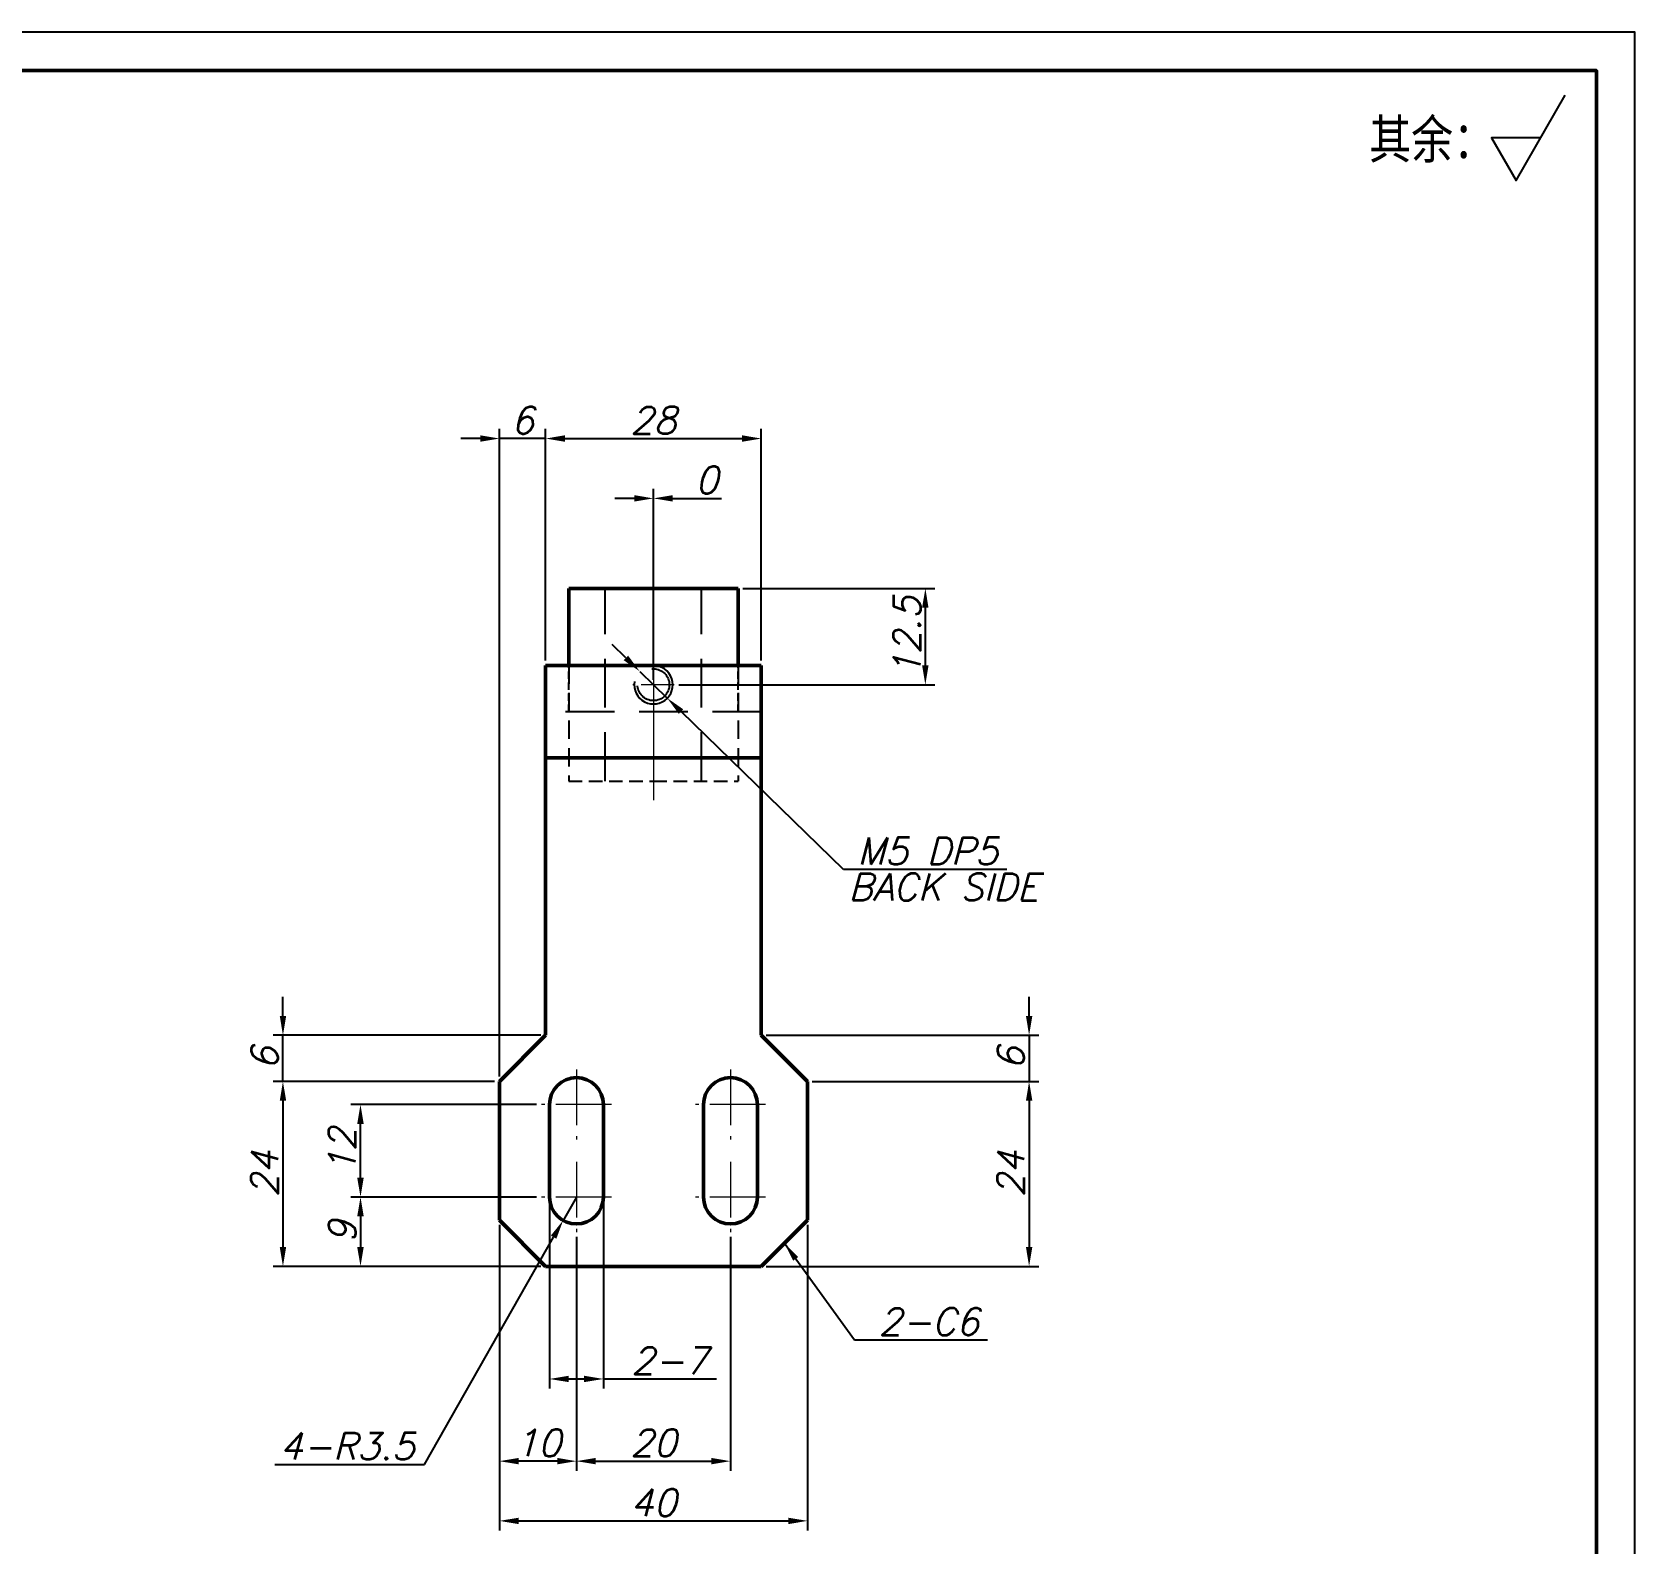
# Model space of a CAD drawing. Header units: inches. Extents: x 17901 to 26602, y 9673 to 14036.
# Drawn here: x 21648.9 to 21857, y 9774.8 to 9971 of the extents above; entities that cross this region are included whole.
import ezdxf

# ---------------------------------------------------------------- set-up
doc = ezdxf.new("R2010")
doc.units = ezdxf.units.IN
doc.header["$MEASUREMENT"] = 0
doc.linetypes.add('CENTER', pattern=[50.8, 31.75, -6.35, 6.35, -6.35])
doc.linetypes.add('DASHED2', pattern=[9.525, 6.35, -3.175])
doc.layers.add('Dim', color=3, linetype='Continuous')
for name, color, linetype, lineweight in [('中心线', 1, 'CENTER', 15), ('图框_内框线', 5, 'Continuous', 50), ('标注线', 3, 'Continuous', 25), ('粗实线', 7, 'Continuous', 50), ('细实线', 4, 'Continuous', 25), ('虚线', 2, 'DASHED2', 25)]:
    doc.layers.add(name, color=color, linetype=linetype, lineweight=lineweight)
doc.styles.add('DIM_FONT', font='romans.shx', dxfattribs={"oblique": 15})
doc.styles.add('仿宋体', font='FSGB2312.ttf', dxfattribs={"width": 0.8, "height": 3.5})
doc.dimstyles.new('幅面 1：1$0', dxfattribs={"dimtxt": 3.5, "dimasz": 2.5, "dimexe": 1.25, "dimexo": 0.625, "dimtad": 1, "dimdsep": 46, "dimtxsty": 'DIM_FONT', "dimcen": 2.5, "dimclrd": 256, "dimclre": 256, "dimclrt": 256, "dimadec": 0, "dimazin": 0, "dimtm": 1e-09, "dimtfac": 0.5, "dimtmove": 0, "dimatfit": 3, "dimfxl": 1, "dimlwd": -1, "dimarcsym": 0})
doc.dimstyles.new('幅面 1：1$3', dxfattribs={"dimtxt": 3.5, "dimasz": 2.5, "dimexe": 1.25, "dimexo": 0.625, "dimtad": 1, "dimtih": 1, "dimtoh": 1, "dimdsep": 46, "dimtxsty": 'DIM_FONT', "dimcen": 2.5, "dimclrd": 256, "dimclre": 256, "dimclrt": 256, "dimazin": 2, "dimtfac": 0.5, "dimtmove": 0, "dimatfit": 3, "dimfxl": 1, "dimlwd": -1, "dimlwe": -1, "dimarcsym": 0})
doc.dimstyles.new('幅面 1：1$4', dxfattribs={"dimtxt": 3.5, "dimasz": 2.5, "dimexe": 1.25, "dimexo": 0.625, "dimtad": 1, "dimtoh": 1, "dimdsep": 46, "dimtxsty": 'DIM_FONT', "dimcen": 2.5, "dimclrd": 256, "dimclre": 256, "dimclrt": 256, "dimazin": 2, "dimtfac": 0.5, "dimtmove": 0, "dimatfit": 3, "dimfxl": 1, "dimlwd": -1, "dimlwe": -1, "dimarcsym": 0})
doc.dimstyles.new('幅面 1：1$7', dxfattribs={"dimtxt": 3.5, "dimasz": 2.5, "dimexe": 1.25, "dimexo": 0.625, "dimtad": 1, "dimdsep": 46, "dimtxsty": 'DIM_FONT', "dimcen": 2.5, "dimclrd": 256, "dimclrt": 256, "dimadec": 0, "dimazin": 0, "dimtfac": 1, "dimtmove": 0, "dimatfit": 3, "dimfxl": 1, "dimlwd": -1, "dimarcsym": 0})

# ---------------------------------------------------------------- blocks, each defined once
blk = doc.blocks.new('*D688')
at = {"layer": 'Defpoints', "color": 0, "transparency": 16777216}
for p in [(21727.77, 9888.05), (21731.35, 9884.57)]:
    blk.add_point(p, dxfattribs=at)
at = {"layer": '标注线', "transparency": 16777216}
for p, q in [((21725.97, 9889.8), (21724.18, 9891.54)), ((21727.77, 9888.05), (21731.35, 9884.57)), ((21754.22, 9862.33), (21733.14, 9882.83)), ((21775.45, 9862.33), (21754.22, 9862.33))]:
    blk.add_line(p, q, dxfattribs=at)
for points in [[(21726.26, 9890.09), (21725.68, 9889.5), (21727.77, 9888.05)], [(21733.43, 9883.12), (21732.85, 9882.53), (21731.35, 9884.57)]]:
    blk.add_solid(points, dxfattribs=at)
at = {"layer": '标注线', "transparency": 16777216, "insert": (21765.15, 9864.71), "char_height": 3.5, "attachment_point": 5, "style": 'DIM_FONT'}
blk.add_mtext('M5 DP5', dxfattribs=at)
blk = doc.blocks.new('*D695')
at = {"layer": 'Defpoints', "color": 0, "transparency": 16777216}
for p in [(21709.56, 9816.81), (21749.56, 9816.81), (21749.56, 9777.77)]:
    blk.add_point(p, dxfattribs=at)
at = {"layer": '标注线', "lineweight": -2, "transparency": 16777216}
for p, q in [((21709.56, 9816.19), (21709.56, 9776.52)), ((21749.56, 9816.19), (21749.56, 9776.52))]:
    blk.add_line(p, q, dxfattribs=at)
at = {"layer": '标注线', "transparency": 16777216}
blk.add_line((21712.06, 9777.77), (21747.06, 9777.77), dxfattribs=at)
for points in [[(21712.06, 9778.18), (21712.06, 9777.35), (21709.56, 9777.77)], [(21747.06, 9778.18), (21747.06, 9777.35), (21749.56, 9777.77)]]:
    blk.add_solid(points, dxfattribs=at)
at = {"layer": '标注线', "transparency": 16777216, "insert": (21729.56, 9780.14), "char_height": 3.5, "attachment_point": 5, "style": 'DIM_FONT'}
blk.add_mtext('40', dxfattribs=at)
blk = doc.blocks.new('*D699')
at = {"layer": 'Defpoints', "color": 0, "transparency": 16777216}
for p in [(21709.56, 9834.81), (21681.45, 9810.81), (21715.56, 9810.81)]:
    blk.add_point(p, dxfattribs=at)
at = {"layer": '标注线', "lineweight": -2, "transparency": 16777216}
for p, q in [((21708.93, 9834.81), (21680.2, 9834.81)), ((21714.93, 9810.81), (21680.2, 9810.81))]:
    blk.add_line(p, q, dxfattribs=at)
at = {"layer": '标注线', "transparency": 16777216}
blk.add_line((21681.45, 9832.31), (21681.45, 9813.31), dxfattribs=at)
for points in [[(21681.04, 9832.31), (21681.87, 9832.31), (21681.45, 9834.81)], [(21681.04, 9813.31), (21681.87, 9813.31), (21681.45, 9810.81)]]:
    blk.add_solid(points, dxfattribs=at)
at = {"layer": '标注线', "transparency": 16777216, "insert": (21679.08, 9822.81), "char_height": 3.5, "attachment_point": 5, "rotation": 90, "style": 'DIM_FONT'}
blk.add_mtext('24', dxfattribs=at)
blk = doc.blocks.new('*D700')
at = {"layer": 'Defpoints', "color": 0, "transparency": 16777216}
for p in [(21681.45, 9840.81), (21715.56, 9840.81), (21709.56, 9834.81)]:
    blk.add_point(p, dxfattribs=at)
at = {"layer": '标注线', "transparency": 16777216}
for p, q in [((21681.45, 9843.31), (21681.45, 9845.81)), ((21681.45, 9834.81), (21681.45, 9840.81)), ((21681.45, 9832.31), (21681.45, 9829.81))]:
    blk.add_line(p, q, dxfattribs=at)
at = {"layer": '标注线', "lineweight": -2, "transparency": 16777216}
for p, q in [((21714.93, 9840.81), (21680.2, 9840.81)), ((21708.93, 9834.81), (21680.2, 9834.81))]:
    blk.add_line(p, q, dxfattribs=at)
at = {"layer": '标注线', "transparency": 16777216}
for points in [[(21681.04, 9843.31), (21681.87, 9843.31), (21681.45, 9840.81)], [(21681.04, 9832.31), (21681.87, 9832.31), (21681.45, 9834.81)]]:
    blk.add_solid(points, dxfattribs=at)
at = {"layer": '标注线', "transparency": 16777216, "insert": (21679.08, 9837.81), "char_height": 3.5, "attachment_point": 5, "rotation": 90, "style": 'DIM_FONT'}
blk.add_mtext('6', dxfattribs=at)
blk = doc.blocks.new('*D701')
at = {"layer": 'Defpoints', "color": 0, "transparency": 16777216}
for p in [(21743.56, 9840.81), (21749.56, 9834.81), (21778.33, 9834.81)]:
    blk.add_point(p, dxfattribs=at)
at = {"layer": '标注线', "transparency": 16777216}
for p, q in [((21778.33, 9843.31), (21778.33, 9845.81)), ((21778.33, 9840.81), (21778.33, 9834.81)), ((21778.33, 9832.31), (21778.33, 9829.81))]:
    blk.add_line(p, q, dxfattribs=at)
at = {"layer": '标注线', "lineweight": -2, "transparency": 16777216}
for p, q in [((21744.18, 9840.81), (21779.58, 9840.81)), ((21750.18, 9834.81), (21779.58, 9834.81))]:
    blk.add_line(p, q, dxfattribs=at)
at = {"layer": '标注线', "transparency": 16777216}
for points in [[(21777.92, 9843.31), (21778.75, 9843.31), (21778.33, 9840.81)], [(21777.92, 9832.31), (21778.75, 9832.31), (21778.33, 9834.81)]]:
    blk.add_solid(points, dxfattribs=at)
at = {"layer": '标注线', "transparency": 16777216, "insert": (21775.96, 9837.81), "char_height": 3.5, "attachment_point": 5, "rotation": 90, "style": 'DIM_FONT'}
blk.add_mtext('6', dxfattribs=at)
blk = doc.blocks.new('*D702')
at = {"layer": 'Defpoints', "color": 0, "transparency": 16777216}
for p in [(21749.56, 9834.81), (21743.56, 9810.81), (21778.33, 9810.81)]:
    blk.add_point(p, dxfattribs=at)
at = {"layer": '标注线', "lineweight": -2, "transparency": 16777216}
for p, q in [((21750.18, 9834.81), (21779.58, 9834.81)), ((21744.18, 9810.81), (21779.58, 9810.81))]:
    blk.add_line(p, q, dxfattribs=at)
at = {"layer": '标注线', "transparency": 16777216}
blk.add_line((21778.33, 9832.31), (21778.33, 9813.31), dxfattribs=at)
for points in [[(21777.92, 9832.31), (21778.75, 9832.31), (21778.33, 9834.81)], [(21777.92, 9813.31), (21778.75, 9813.31), (21778.33, 9810.81)]]:
    blk.add_solid(points, dxfattribs=at)
at = {"layer": '标注线', "transparency": 16777216, "insert": (21775.96, 9822.81), "char_height": 3.5, "attachment_point": 5, "rotation": 90, "style": 'DIM_FONT'}
blk.add_mtext('24', dxfattribs=at)
blk = doc.blocks.new('*D703')
at = {"layer": 'Defpoints', "color": 0, "transparency": 16777216}
for p in [(21709.56, 9918.27), (21715.56, 9888.81), (21709.56, 9834.81)]:
    blk.add_point(p, dxfattribs=at)
at = {"layer": '标注线', "lineweight": -2, "transparency": 16777216}
for p, q in [((21709.56, 9835.44), (21709.56, 9919.52)), ((21715.56, 9889.44), (21715.56, 9919.52))]:
    blk.add_line(p, q, dxfattribs=at)
at = {"layer": '标注线', "transparency": 16777216}
for p, q in [((21707.06, 9918.27), (21704.56, 9918.27)), ((21715.56, 9918.27), (21709.56, 9918.27)), ((21718.06, 9918.27), (21720.56, 9918.27))]:
    blk.add_line(p, q, dxfattribs=at)
for points in [[(21707.06, 9918.69), (21707.06, 9917.85), (21709.56, 9918.27)], [(21718.06, 9918.69), (21718.06, 9917.85), (21715.56, 9918.27)]]:
    blk.add_solid(points, dxfattribs=at)
at = {"layer": '标注线', "transparency": 16777216, "insert": (21712.56, 9920.65), "char_height": 3.5, "attachment_point": 5, "style": 'DIM_FONT'}
blk.add_mtext('6', dxfattribs=at)
blk = doc.blocks.new('*D704')
at = {"layer": 'Defpoints', "color": 0, "transparency": 16777216}
for p in [(21743.56, 9918.27), (21715.56, 9888.81), (21743.56, 9888.81)]:
    blk.add_point(p, dxfattribs=at)
at = {"layer": '标注线', "lineweight": -2, "transparency": 16777216}
for p, q in [((21715.56, 9889.44), (21715.56, 9919.52)), ((21743.56, 9889.44), (21743.56, 9919.52))]:
    blk.add_line(p, q, dxfattribs=at)
at = {"layer": '标注线', "transparency": 16777216}
blk.add_line((21718.06, 9918.27), (21741.06, 9918.27), dxfattribs=at)
for points in [[(21718.06, 9918.69), (21718.06, 9917.85), (21715.56, 9918.27)], [(21741.06, 9918.69), (21741.06, 9917.85), (21743.56, 9918.27)]]:
    blk.add_solid(points, dxfattribs=at)
at = {"layer": '标注线', "transparency": 16777216, "insert": (21729.56, 9920.65), "char_height": 3.5, "attachment_point": 5, "style": 'DIM_FONT'}
blk.add_mtext('28', dxfattribs=at)
blk = doc.blocks.new('*D705')
at = {"layer": 'Defpoints', "color": 0, "transparency": 16777216}
for p in [(21740.56, 9898.81), (21764.86, 9898.81), (21732.25, 9886.31)]:
    blk.add_point(p, dxfattribs=at)
at = {"layer": '标注线', "lineweight": -2, "transparency": 16777216}
for p, q in [((21741.18, 9898.81), (21766.11, 9898.81)), ((21732.87, 9886.31), (21766.11, 9886.31))]:
    blk.add_line(p, q, dxfattribs=at)
at = {"layer": '标注线', "transparency": 16777216}
blk.add_line((21764.86, 9888.81), (21764.86, 9896.31), dxfattribs=at)
for points in [[(21764.44, 9896.31), (21765.27, 9896.31), (21764.86, 9898.81)], [(21764.44, 9888.81), (21765.27, 9888.81), (21764.86, 9886.31)]]:
    blk.add_solid(points, dxfattribs=at)
at = {"layer": '标注线', "transparency": 16777216, "insert": (21762.48, 9892.56), "char_height": 3.5, "attachment_point": 5, "rotation": 90, "style": 'DIM_FONT'}
blk.add_mtext('12.5', dxfattribs=at)
blk = doc.blocks.new('*D706')
at = {"layer": 'Defpoints', "color": 0, "transparency": 16777216}
for p in [(21729.56, 9910.5), (21729.56, 9901.31), (21729.56, 9886.31)]:
    blk.add_point(p, dxfattribs=at)
at = {"layer": '标注线', "transparency": 16777216}
for p, q in [((21727.06, 9910.5), (21724.56, 9910.5)), ((21732.06, 9910.5), (21738.39, 9910.5))]:
    blk.add_line(p, q, dxfattribs=at)
at = {"layer": '标注线', "lineweight": -2, "transparency": 16777216}
for p in [(21729.56, 9886.94), (21729.56, 9901.94)]:
    blk.add_line(p, (21729.56, 9911.75), dxfattribs=at)
at = {"layer": '标注线', "transparency": 16777216}
for points in [[(21727.06, 9910.92), (21727.06, 9910.09), (21729.56, 9910.5)], [(21732.06, 9910.92), (21732.06, 9910.09), (21729.56, 9910.5)]]:
    blk.add_solid(points, dxfattribs=at)
at = {"layer": '标注线', "transparency": 16777216, "insert": (21736.47, 9912.88), "char_height": 3.5, "attachment_point": 5, "style": 'DIM_FONT'}
blk.add_mtext('0', dxfattribs=at)
blk = doc.blocks.new('*D707')
at = {"layer": 'Defpoints', "color": 0, "transparency": 16777216}
for p in [(21709.56, 9816.81), (21719.56, 9815.26), (21709.56, 9785.52)]:
    blk.add_point(p, dxfattribs=at)
at = {"layer": '标注线', "lineweight": -2, "transparency": 16777216}
for p, q in [((21709.56, 9816.19), (21709.56, 9784.27)), ((21719.56, 9814.64), (21719.56, 9784.27))]:
    blk.add_line(p, q, dxfattribs=at)
at = {"layer": '标注线', "transparency": 16777216}
blk.add_line((21717.06, 9785.52), (21712.06, 9785.52), dxfattribs=at)
for points in [[(21712.06, 9785.94), (21712.06, 9785.11), (21709.56, 9785.52)], [(21717.06, 9785.94), (21717.06, 9785.11), (21719.56, 9785.52)]]:
    blk.add_solid(points, dxfattribs=at)
at = {"layer": '标注线', "transparency": 16777216, "insert": (21714.56, 9787.9), "char_height": 3.5, "attachment_point": 5, "style": 'DIM_FONT'}
blk.add_mtext('10', dxfattribs=at)
blk = doc.blocks.new('*D708')
at = {"layer": 'Defpoints', "color": 0, "transparency": 16777216}
for p in [(21691.52, 9831.81), (21715.01, 9831.81), (21715.01, 9819.81)]:
    blk.add_point(p, dxfattribs=at)
at = {"layer": '标注线', "lineweight": -2, "transparency": 16777216}
for p, q in [((21714.38, 9831.81), (21690.27, 9831.81)), ((21714.38, 9819.81), (21690.27, 9819.81))]:
    blk.add_line(p, q, dxfattribs=at)
at = {"layer": '标注线', "transparency": 16777216}
blk.add_line((21691.52, 9822.31), (21691.52, 9829.31), dxfattribs=at)
for points in [[(21691.1, 9829.31), (21691.94, 9829.31), (21691.52, 9831.81)], [(21691.1, 9822.31), (21691.94, 9822.31), (21691.52, 9819.81)]]:
    blk.add_solid(points, dxfattribs=at)
at = {"layer": '标注线', "transparency": 16777216, "insert": (21689.14, 9825.81), "char_height": 3.5, "attachment_point": 5, "rotation": 90, "style": 'DIM_FONT'}
blk.add_mtext('12', dxfattribs=at)
blk = doc.blocks.new('*D709')
at = {"layer": 'Defpoints', "color": 0, "transparency": 16777216}
for p in [(21715.01, 9819.81), (21691.52, 9810.81), (21715.56, 9810.81)]:
    blk.add_point(p, dxfattribs=at)
at = {"layer": '标注线', "lineweight": -2, "transparency": 16777216}
for p, q in [((21714.38, 9819.81), (21690.27, 9819.81)), ((21714.93, 9810.81), (21690.27, 9810.81))]:
    blk.add_line(p, q, dxfattribs=at)
at = {"layer": '标注线', "transparency": 16777216}
blk.add_line((21691.52, 9817.31), (21691.52, 9813.31), dxfattribs=at)
for points in [[(21691.1, 9817.31), (21691.94, 9817.31), (21691.52, 9819.81)], [(21691.1, 9813.31), (21691.94, 9813.31), (21691.52, 9810.81)]]:
    blk.add_solid(points, dxfattribs=at)
at = {"layer": '标注线', "transparency": 16777216, "insert": (21689.14, 9815.31), "char_height": 3.5, "attachment_point": 5, "rotation": 90, "style": 'DIM_FONT'}
blk.add_mtext('9', dxfattribs=at)
blk = doc.blocks.new('*D710')
at = {"layer": 'Defpoints', "color": 0, "transparency": 16777216}
for p in [(21719.56, 9815.26), (21739.56, 9815.26), (21739.56, 9785.52)]:
    blk.add_point(p, dxfattribs=at)
at = {"layer": '标注线', "lineweight": -2, "transparency": 16777216}
for p, q in [((21719.56, 9814.64), (21719.56, 9784.27)), ((21739.56, 9814.64), (21739.56, 9784.27))]:
    blk.add_line(p, q, dxfattribs=at)
at = {"layer": '标注线', "transparency": 16777216}
blk.add_line((21722.06, 9785.52), (21737.06, 9785.52), dxfattribs=at)
for points in [[(21722.06, 9785.94), (21722.06, 9785.11), (21719.56, 9785.52)], [(21737.06, 9785.94), (21737.06, 9785.11), (21739.56, 9785.52)]]:
    blk.add_solid(points, dxfattribs=at)
at = {"layer": '标注线', "transparency": 16777216, "insert": (21729.56, 9787.9), "char_height": 3.5, "attachment_point": 5, "style": 'DIM_FONT'}
blk.add_mtext('20', dxfattribs=at)
blk = doc.blocks.new('*D711')
at = {"layer": 'Defpoints', "color": 0, "transparency": 16777216}
for p in [(21716.06, 9819.81), (21723.06, 9819.81), (21723.06, 9796.19)]:
    blk.add_point(p, dxfattribs=at)
at = {"layer": '标注线', "lineweight": -2, "transparency": 16777216}
for p, q in [((21716.06, 9819.19), (21716.06, 9794.94)), ((21723.06, 9819.19), (21723.06, 9794.94))]:
    blk.add_line(p, q, dxfattribs=at)
at = {"layer": '标注线', "transparency": 16777216}
for p, q in [((21718.56, 9796.19), (21720.56, 9796.19)), ((21723.06, 9796.19), (21737.75, 9796.19))]:
    blk.add_line(p, q, dxfattribs=at)
for points in [[(21718.56, 9796.61), (21718.56, 9795.78), (21716.06, 9796.19)], [(21720.56, 9796.61), (21720.56, 9795.78), (21723.06, 9796.19)]]:
    blk.add_solid(points, dxfattribs=at)
at = {"layer": '标注线', "transparency": 16777216, "insert": (21731.65, 9798.57), "char_height": 3.5, "attachment_point": 5, "style": 'DIM_FONT'}
blk.add_mtext('2-7', dxfattribs=at)
blk = doc.blocks.new('*D712')
at = {"layer": 'Defpoints', "color": 0, "transparency": 16777216}
for p in [(21719.56, 9819.81), (21717.83, 9816.77)]:
    blk.add_point(p, dxfattribs=at)
at = {"layer": '标注线', "transparency": 16777216}
for p, q in [((21719.56, 9819.81), (21717.83, 9816.77)), ((21699.81, 9785.1), (21716.59, 9814.6)), ((21680.4, 9785.1), (21699.81, 9785.1))]:
    blk.add_line(p, q, dxfattribs=at)
blk.add_solid([(21716.23, 9814.8), (21716.95, 9814.39), (21717.83, 9816.77)], dxfattribs=at)
at = {"layer": '标注线', "transparency": 16777216, "insert": (21689.79, 9787.47), "char_height": 3.5, "attachment_point": 5, "style": 'DIM_FONT'}
blk.add_mtext('4-R3.5', dxfattribs=at)

msp = doc.modelspace()

# ---------------------------------------------------------------- linework, layer by layer
at = {"layer": 'Defpoints'}
msp.add_lwpolyline([(21436.99, 9674.036), (21856.99, 9674.036), (21856.99, 9971.036), (21436.99, 9971.036)], close=True, dxfattribs=at)
at = {"layer": 'Dim'}
msp.add_lwpolyline([(21844.748, 9957.295), (21838.348, 9957.295), (21841.548, 9951.752), (21847.948, 9962.837)], dxfattribs=at)
at = {"layer": '中心线'}
msp.add_line((21729.558, 9901.311), (21729.558, 9871.31), dxfattribs=at)
at = {"layer": '中心线', "ltscale": 0.134355}
for p, q in [((21729.558, 9888.998), (21729.558, 9883.624)), ((21732.245, 9886.311), (21726.871, 9886.311))]:
    msp.add_line(p, q, dxfattribs=at)
at = {"layer": '中心线', "ltscale": 0.2275}
for p, q in [((21719.558, 9836.361), (21719.558, 9827.261)), ((21739.558, 9836.361), (21739.558, 9827.261)), ((21724.108, 9831.811), (21715.008, 9831.811)), ((21744.108, 9831.811), (21735.008, 9831.811)), ((21719.558, 9824.361), (21719.558, 9815.261)), ((21739.558, 9824.361), (21739.558, 9815.261)), ((21724.108, 9819.811), (21715.008, 9819.811)), ((21744.108, 9819.811), (21735.008, 9819.811))]:
    msp.add_line(p, q, dxfattribs=at)
at = {"layer": '图框_内框线'}
msp.add_lwpolyline([(21461.99, 9679.036), (21851.99, 9679.036), (21851.99, 9966.036), (21461.99, 9966.036)], close=True, dxfattribs=at)
at = {"layer": '粗实线', "ltscale": 0.275}
for p, q in [((21718.558, 9898.811), (21729.558, 9898.811)), ((21729.558, 9898.811), (21740.558, 9898.811))]:
    msp.add_line(p, q, dxfattribs=at)
at = {"layer": '粗实线', "ltscale": 0.249999}
for p, q in [((21718.558, 9898.811), (21718.558, 9888.811)), ((21740.558, 9898.811), (21740.558, 9888.811))]:
    msp.add_line(p, q, dxfattribs=at)
at = {"layer": '粗实线', "ltscale": 0.3}
for p, q in [((21715.558, 9888.811), (21715.558, 9876.811)), ((21743.558, 9876.811), (21743.558, 9888.811)), ((21716.058, 9831.811), (21716.058, 9819.811)), ((21723.058, 9819.811), (21723.058, 9831.811)), ((21736.058, 9831.811), (21736.058, 9819.811)), ((21743.058, 9819.811), (21743.058, 9831.811))]:
    msp.add_line(p, q, dxfattribs=at)
at = {"layer": '粗实线'}
for p, q in [((21743.558, 9888.811), (21715.558, 9888.811)), ((21715.558, 9876.811), (21715.558, 9840.811)), ((21743.558, 9876.811), (21715.558, 9876.811)), ((21743.558, 9876.811), (21743.558, 9840.811)), ((21715.558, 9810.811), (21743.558, 9810.811))]:
    msp.add_line(p, q, dxfattribs=at)
at = {"layer": '粗实线', "ltscale": 0.212132}
for p, q in [((21709.558, 9834.811), (21715.558, 9840.811)), ((21749.558, 9834.811), (21743.558, 9840.811)), ((21715.558, 9810.811), (21709.558, 9816.811)), ((21749.558, 9816.811), (21743.558, 9810.811))]:
    msp.add_line(p, q, dxfattribs=at)
at = {"layer": '粗实线', "ltscale": 0.45}
for p, q in [((21709.558, 9834.811), (21709.558, 9816.811)), ((21749.558, 9816.811), (21749.558, 9834.811))]:
    msp.add_line(p, q, dxfattribs=at)
at = {"layer": '粗实线'}
for centre, start, end in [((21719.558, 9831.811), 0, 180), ((21739.558, 9831.811), 0, 180), ((21719.558, 9819.811), 180, 0), ((21739.558, 9819.811), 180, 0)]:
    msp.add_arc(centre, 3.5, start, end, dxfattribs=at)
at = {"layer": '细实线'}
msp.add_arc((21729.558, 9886.311), 2.5, 169.99999, 100.00001, dxfattribs=at)
at = {"layer": '虚线'}
for p, q in [((21723.308, 9873.811), (21723.308, 9898.811)), ((21735.808, 9873.811), (21735.808, 9898.811)), ((21743.558, 9882.811), (21715.558, 9882.811)), ((21743.558, 9876.811), (21715.558, 9876.811))]:
    msp.add_line(p, q, dxfattribs=at)
at = {"layer": '虚线', "ltscale": 0.375001}
for p, q in [((21718.558, 9888.811), (21718.558, 9873.811)), ((21740.558, 9888.811), (21740.558, 9873.811))]:
    msp.add_line(p, q, dxfattribs=at)
at = {"layer": '虚线', "ltscale": 0.15}
for p, q in [((21718.558, 9882.811), (21718.558, 9888.811)), ((21740.558, 9882.811), (21740.558, 9888.811))]:
    msp.add_line(p, q, dxfattribs=at)
at = {"layer": '虚线', "ltscale": 0.275}
for p, q in [((21718.558, 9873.811), (21729.558, 9873.811)), ((21729.558, 9873.811), (21740.558, 9873.811))]:
    msp.add_line(p, q, dxfattribs=at)
at = {"layer": '虚线'}
msp.add_circle((21729.558, 9886.311), 2.067, dxfattribs=at)

# ---------------------------------------------------------------- texts
at = {"layer": 'Dim', "insert": (21822.475, 9959.622), "char_height": 5, "width": 44.42321, "attachment_point": 1, "style": '仿宋体'}
msp.add_mtext('{\\fSimSun|b0|i0|c134|p2;其余：}', dxfattribs=at)
at = {"layer": '标注线', "char_height": 3.5, "attachment_point": 7, "style": 'DIM_FONT'}
for s, insert in [('BACK SIDE', (21754.856, 9858.315)), ('2-C6', (21758.807, 9801.894))]:
    msp.add_mtext(s, dxfattribs=dict(at, insert=insert))

# ---------------------------------------------------------------- dimensions: what is measured, and where the dimension line sits
at = {"layer": '标注线'}
for base, p1, p2, picture, middle in [((21709.558, 9918.271), (21715.558, 9888.811), (21709.558, 9834.811), '*D703', (21712.558, 9920.646)), ((21743.558, 9918.271), (21715.558, 9888.811), (21743.558, 9888.811), '*D704', (21729.558, 9920.646)), ((21729.558247, 9910.503810381), (21729.558247, 9886.310523857), (21729.558247, 9901.310823311), '*D706', (21736.473525292, 9912.878810381)), ((21749.558, 9777.767), (21709.558, 9816.811), (21749.558, 9816.811), '*D695', (21729.558, 9780.142)), ((21709.558, 9785.522), (21719.558, 9815.261), (21709.558, 9816.811), '*D707', (21714.558, 9787.897)), ((21739.558, 9785.522), (21719.558, 9815.261), (21739.558, 9815.261), '*D710', (21729.558, 9787.897))]:
    dim = msp.add_linear_dim(base=base, p1=p1, p2=p2, dimstyle='幅面 1：1$0', dxfattribs=at)
    dim.commit()
    dim.dimension.update_dxf_attribs({"geometry": picture, "text_midpoint": middle})
for base, p1, p2, picture, middle in [((21764.855, 9898.811), (21732.245, 9886.311), (21740.558, 9898.811), '*D705', (21762.48, 9892.561)), ((21681.453, 9840.811), (21709.558, 9834.811), (21715.558, 9840.811), '*D700', (21679.078, 9837.811)), ((21778.334, 9834.811), (21743.558, 9840.811), (21749.558, 9834.811), '*D701', (21775.959, 9837.811)), ((21681.453, 9810.811), (21709.558, 9834.811), (21715.558, 9810.811), '*D699', (21679.078, 9822.811)), ((21778.334, 9810.811), (21749.558, 9834.811), (21743.558, 9810.811), '*D702', (21775.959, 9822.811)), ((21691.519, 9831.811), (21715.008, 9819.811), (21715.008, 9831.811), '*D708', (21689.144, 9825.811)), ((21691.519, 9810.811), (21715.008, 9819.811), (21715.558, 9810.811), '*D709', (21689.144, 9815.311))]:
    dim = msp.add_linear_dim(base=base, p1=p1, p2=p2, angle=90, dimstyle='幅面 1：1$0', dxfattribs=at)
    dim.commit()
    dim.dimension.update_dxf_attribs({"geometry": picture, "text_midpoint": middle})
dim = msp.add_diameter_dim_2p(p1=(21727.766, 9888.053), p2=(21731.351, 9884.568), text='<> DP5', dimstyle='幅面 1：1$3', override={"dimpost": 'M<>'}, dxfattribs=at)
dim.commit()
dim.dimension.update_dxf_attribs({"geometry": '*D688', "text_midpoint": (21765.151, 9862.33), "dimtype": 163})
dim = msp.add_radius_dim(center=(21719.558, 9819.811), mpoint=(21717.828, 9816.768), text='4-<>', dimstyle='幅面 1：1$4', dxfattribs=at)
dim.commit()
dim.dimension.update_dxf_attribs({"geometry": '*D712', "text_midpoint": (21689.794, 9785.1), "dimtype": 164})
dim = msp.add_linear_dim(base=(21723.058, 9796.194), p1=(21716.058, 9819.811), p2=(21723.058, 9819.811), text='2-<>', dimstyle='幅面 1：1$0', dxfattribs=at)
dim.commit()
dim.dimension.update_dxf_attribs({"geometry": '*D711', "text_midpoint": (21731.652, 9798.569)})

# ---------------------------------------------------------------- leaders
at = {"layer": '标注线', "annotation_type": 0, "has_hookline": 1, "hookline_direction": 0, "text_width": 14.137}
msp.add_leader([(21746.558, 9813.811), (21755.682, 9801.269), (21758.182, 9801.269)], dimstyle='幅面 1：1$7', override={"dimgap": 0.625, "dimtad": 1}, dxfattribs=at)

doc.saveas('drawing.dxf')
